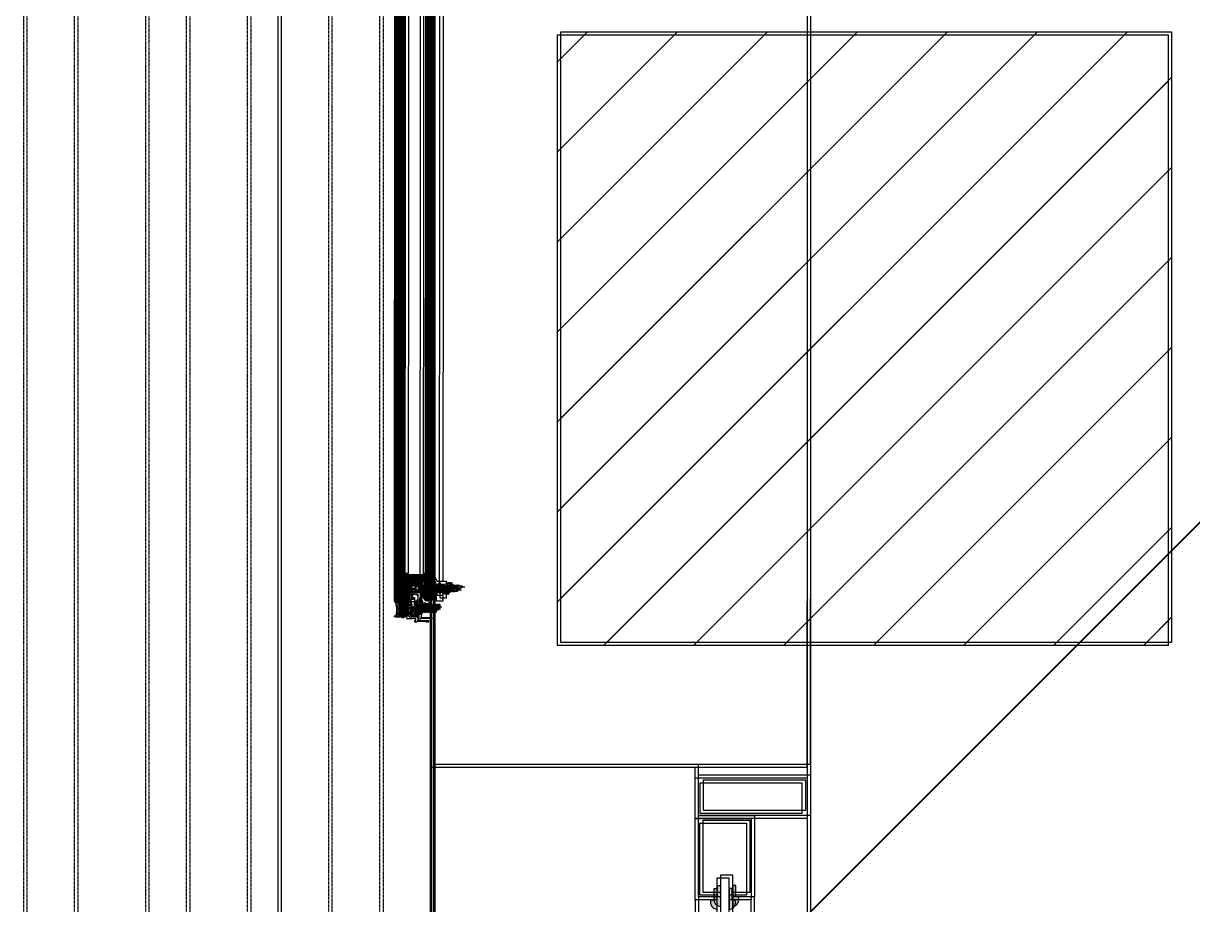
# Model space of a CAD drawing. Header units: inches. Extents: x 4821 to 127877, y 58012 to 433683.
# Drawn here: x 38917 to 40066, y 163028 to 163894 of the extents above; entities that cross this region are included whole.
import ezdxf

# ---------------------------------------------------------------- set-up
doc = ezdxf.new("R2010")
doc.units = ezdxf.units.IN
doc.header["$MEASUREMENT"] = 0
for name, pattern in [('$1$Center', [29.999999, 12, -6, 6, -6]), ('$1$DASHDOT', [25.4, 12.7, -6.35, 0, -6.35]), ('$1$DASHED', [19.05, 12.7, -6.35]), ('104-TYPICAL FLOOR$0$HIDDEN', [0.375, 0.25, -0.125])]:
    doc.linetypes.add(name, pattern=pattern)
for name, color, linetype in [('$1$ACC', 2, 'Continuous'), ('A-ELV', 11, 'Continuous'), ('A-FURN-FIXD', 10, 'Continuous'), ('A-LIN-10', 8, 'Continuous'), ('A-WAL-CMU', 7, 'Continuous'), ('A-WALL', 53, 'Continuous'), ('A-WIN', 141, 'Continuous'), ('COL FISRT$0$COL GROUND$0$Cloums$0$A-COL-HAT', 8, 'Continuous'), ('COL FISRT$0$COL GROUND$0$Cloums$0$A-COL-RFC', 210, 'Continuous')]:
    doc.layers.add(name, color=color, linetype=linetype)

# ---------------------------------------------------------------- blocks, each defined once
blk = doc.blocks.new('COL FISRT')
at = {"layer": 'COL FISRT$0$COL GROUND$0$Cloums$0$A-COL-HAT'}
h = blk.add_hatch(dxfattribs=at)
h.set_pattern_fill('ANSI31', color=256, scale=500)
h.set_pattern_definition([(45, (1133291.507, -1550303.88), (-44.19417, 44.19417), [])])
h.paths.add_polyline_path([(1147627.9, -1509797.1), (1147027.9, -1509797.1), (1147027.9, -1509197.1), (1147627.9, -1509197.1)])
at = {"layer": 'COL FISRT$0$COL GROUND$0$Cloums$0$A-COL-RFC', "linetype": 'Continuous', "elevation": 0}
blk.add_lwpolyline([(1147627.9, -1509797.1), (1147027.9, -1509797.1), (1147027.9, -1509197.1), (1147627.9, -1509197.1)], close=True, dxfattribs=at)
blk = doc.blocks.new('nn win')
for points in [[(1073782.3, -1333384.7, 0.506094), (1073772.7, -1333379.1), (1073772.7, -1333381.8), (1073761.4, -1333381.8), (1073761.4, -1333384.7)], [(1074343.1, -1333384.7, -0.506094), (1074352.7, -1333379.1), (1074352.7, -1333381.8), (1074364, -1333381.8), (1074364, -1333384.7)], [(1073782.3, -1333396.7, -0.506094), (1073772.7, -1333402.3), (1073772.7, -1333399.7), (1073761.4, -1333399.7), (1073761.4, -1333396.7)], [(1074343.1, -1333396.7, 0.506094), (1074352.7, -1333402.3), (1074352.7, -1333399.7), (1074364, -1333399.7), (1074364, -1333396.7)]]:
    blk.add_hatch(color=2).paths.add_polyline_path(points)
at = {"color": 2}
for p, q in [((1073652.7, -1333363.2, -517.5), (1073642.7, -1333363.2, -517.5)), ((1074472.7, -1333363.2, -517.5), (1074482.7, -1333363.2, -517.5)), ((1073642.7, -1333473.2, -517.5), (1073652.7, -1333473.2, -517.5)), ((1074482.7, -1333473.2, -517.5), (1074472.7, -1333473.2, -517.5))]:
    blk.add_line(p, q, dxfattribs=at)
for p, q in [((1074352.7, -1333363.2, 517.5), (1073772.7, -1333363.2, -517.5)), ((1073772.7, -1333418.2, -517.5), (1074352.7, -1333418.2, 517.5)), ((1074432.7, -1333473.2, 703), (1073692.7, -1333473.2, -517.5))]:
    blk.add_line(p, q)
at = {"color": 2, "elevation": 1035}
for points in [[(1073652.7, -1333473.2), (1073692.7, -1333473.2), (1073692.7, -1333363.2), (1073692.7, -1333363.2), (1073692.7, -1333363.2), (1073652.7, -1333363.2)], [(1074472.7, -1333473.2), (1074432.7, -1333473.2), (1074432.7, -1333363.2), (1074432.7, -1333363.2), (1074432.7, -1333363.2), (1074472.7, -1333363.2)]]:
    blk.add_lwpolyline(points, close=True, dxfattribs=at)
at = {"color": 9, "elevation": 1035}
for points in [[(1073657.7, -1333468.2), (1073687.7, -1333468.2), (1073687.7, -1333368.2), (1073657.7, -1333368.2)], [(1074467.7, -1333468.2), (1074437.7, -1333468.2), (1074437.7, -1333368.2), (1074467.7, -1333368.2)]]:
    blk.add_lwpolyline(points, close=True, dxfattribs=at)
at = {"color": 2}
for points, elevation in [([(1073772.7, -1333384.7), (1073772.7, -1333363.2), (1073692.7, -1333363.2), (1073692.7, -1333418.2), (1073772.7, -1333418.2), (1073772.7, -1333396.7)], -517.5), ([(1074352.7, -1333384.7), (1074352.7, -1333363.2), (1074432.7, -1333363.2), (1074432.7, -1333418.2), (1074352.7, -1333418.2), (1074352.7, -1333396.7)], 517.5)]:
    blk.add_lwpolyline(points, dxfattribs=dict(at, elevation=elevation))
at = {"color": 9}
for points, elevation in [([(1073768.2, -1333384.7), (1073768.2, -1333367.7), (1073697.2, -1333367.7), (1073697.2, -1333413.7), (1073768.2, -1333413.7), (1073768.2, -1333396.7)], -517.5), ([(1074357.2, -1333384.7), (1074357.2, -1333367.7), (1074428.2, -1333367.7), (1074428.2, -1333413.7), (1074357.2, -1333413.7), (1074357.2, -1333396.7)], 517.5)]:
    blk.add_lwpolyline(points, dxfattribs=dict(at, elevation=elevation))
at = {"color": 2, "elevation": 1035}
for points in [[(1073782.3, -1333384.7, 0.506094), (1073772.7, -1333379.1), (1073772.7, -1333381.8), (1073761.4, -1333381.8), (1073761.4, -1333384.7)], [(1074343.1, -1333384.7, -0.506094), (1074352.7, -1333379.1), (1074352.7, -1333381.8), (1074364, -1333381.8), (1074364, -1333384.7)], [(1073782.3, -1333396.7, -0.506094), (1073772.7, -1333402.3), (1073772.7, -1333399.7), (1073761.4, -1333399.7), (1073761.4, -1333396.7)], [(1074343.1, -1333396.7, 0.506094), (1074352.7, -1333402.3), (1074352.7, -1333399.7), (1074364, -1333399.7), (1074364, -1333396.7)]]:
    blk.add_lwpolyline(points, format="xyb", close=True, dxfattribs=at)
at = {"elevation": 1035}
blk.add_lwpolyline([(1073751.4, -1333396.7), (1074374, -1333396.7), (1074374, -1333384.7), (1073751.4, -1333384.7)], close=True, dxfattribs=at)
blk = doc.blocks.new('kr')
at = {"layer": 'A-ELV'}
blk.add_line((1023877.5, -1333095), (1020301.6, -1333095, 0), dxfattribs=at)
at = {"layer": 'A-LIN-10', "linetype": '104-TYPICAL FLOOR$0$HIDDEN', "ltscale": 0.4}
for p, q in [((1022307.5, -1332845), (1020091.2, -1332845, 0)), ((1022307.5, -1332895), (1020111.2, -1332895, 0)), ((1022307.5, -1332965), (1020136.2, -1332965, 0)), ((1022307.5, -1333005), (1020151.2, -1333005, 0)), ((1022307.5, -1333065), (1020146.6, -1333065, 0)), ((1020361.6, -1333145, 0), (1023817.5, -1333145)), ((1023757.5, -1333195), (1020421.6, -1333195, 0))]:
    blk.add_line(p, q, dxfattribs=at)
blk = doc.blocks.new('$1$M6x25')
at = {"color": 2, "linetype": '$1$Center', "ltscale": 10}
blk.add_line((-7.8, 0), (26.9, 0), dxfattribs=at)
at = {"color": 71}
for p, q in [((-6, 4.5), (-6, -4.5)), ((0, 5), (-5.5, 5)), ((0, 5), (0, -5)), ((0.8, 2.3), (0, 2.3)), ((1.2, 3), (0.8, 2.3)), ((0.8, 2.3), (1.9, -2.3)), ((1.8, 2.3), (1.2, 3)), ((1.8, 2.3), (2.9, -2.3)), ((2.8, 2.3), (1.8, 2.3)), ((3.2, 3), (2.8, 2.3)), ((2.8, 2.3), (3.9, -2.3)), ((3.8, 2.3), (3.2, 3)), ((3.8, 2.3), (4.9, -2.3)), ((4.8, 2.3), (3.8, 2.3)), ((5.2, 3), (4.8, 2.3)), ((4.8, 2.3), (5.9, -2.3)), ((5.8, 2.3), (5.2, 3)), ((5.8, 2.3), (6.9, -2.3)), ((6.8, 2.3), (5.8, 2.3)), ((7.2, 3), (6.8, 2.3)), ((6.8, 2.3), (7.9, -2.3)), ((7.8, 2.3), (7.2, 3)), ((7.8, 2.3), (8.9, -2.3)), ((8.8, 2.3), (7.8, 2.3)), ((9.2, 3), (8.8, 2.3)), ((8.8, 2.3), (9.9, -2.3)), ((9.8, 2.3), (9.2, 3)), ((9.8, 2.3), (10.9, -2.3)), ((10.8, 2.3), (9.8, 2.3)), ((11.2, 3), (10.8, 2.3)), ((10.8, 2.3), (11.9, -2.3)), ((11.8, 2.3), (11.2, 3)), ((11.8, 2.3), (12.9, -2.3)), ((12.8, 2.3), (11.8, 2.3)), ((13.2, 3), (12.8, 2.3)), ((12.8, 2.3), (13.9, -2.3)), ((13.8, 2.3), (13.2, 3)), ((13.8, 2.3), (14.9, -2.3)), ((14.8, 2.3), (13.8, 2.3)), ((15.2, 3), (14.8, 2.3)), ((14.8, 2.3), (15.9, -2.3)), ((15.8, 2.3), (15.2, 3)), ((15.8, 2.3), (16.9, -2.3)), ((16.8, 2.3), (15.8, 2.3)), ((17.2, 3), (16.8, 2.3)), ((16.8, 2.3), (17.9, -2.3)), ((17.8, 2.3), (17.2, 3)), ((17.8, 2.3), (18.9, -2.3)), ((18.8, 2.3), (17.8, 2.3)), ((19.2, 3), (18.8, 2.3)), ((18.8, 2.3), (19.9, -2.3)), ((19.8, 2.3), (19.2, 3)), ((19.8, 2.3), (20.9, -2.3)), ((20.8, 2.3), (19.8, 2.3)), ((21.2, 3), (20.8, 2.3)), ((20.8, 2.3), (21.9, -2.3)), ((21.8, 2.3), (21.2, 3)), ((21.8, 2.3), (22.9, -2.3)), ((22.8, 2.3), (21.8, 2.3)), ((23.2, 3), (22.8, 2.3)), ((22.8, 2.3), (23.9, -2.3)), ((23.8, 2.3), (23.2, 3)), ((23.8, 2.3), (24.9, -2.3)), ((24.8, 2.3), (23.8, 2.3)), ((25, 2.7), (24.8, 2.3)), ((24.8, 2.3), (25, 1.6)), ((25, 2.7), (25, -2.3)), ((0, -5), (-5.5, -5)), ((1.9, -2.3), (0, -2.3)), ((1.9, -2.3), (2.5, -3)), ((2.5, -3), (2.9, -2.3)), ((2.9, -2.3), (3.9, -2.3)), ((3.9, -2.3), (4.5, -3)), ((4.5, -3), (4.9, -2.3)), ((4.9, -2.3), (5.9, -2.3)), ((5.9, -2.3), (6.5, -3)), ((6.5, -3), (6.9, -2.3)), ((6.9, -2.3), (7.9, -2.3)), ((7.9, -2.3), (8.5, -3)), ((8.5, -3), (8.9, -2.3)), ((8.9, -2.3), (9.9, -2.3)), ((9.9, -2.3), (10.5, -3)), ((10.5, -3), (10.9, -2.3)), ((10.9, -2.3), (11.9, -2.3)), ((11.9, -2.3), (12.5, -3)), ((12.5, -3), (12.9, -2.3)), ((12.9, -2.3), (13.9, -2.3)), ((13.9, -2.3), (14.5, -3)), ((14.5, -3), (14.9, -2.3)), ((14.9, -2.3), (15.9, -2.3)), ((15.9, -2.3), (16.5, -3)), ((16.5, -3), (16.9, -2.3)), ((16.9, -2.3), (17.9, -2.3)), ((17.9, -2.3), (18.5, -3)), ((18.5, -3), (18.9, -2.3)), ((18.9, -2.3), (19.9, -2.3)), ((19.9, -2.3), (20.5, -3)), ((20.5, -3), (20.9, -2.3)), ((20.9, -2.3), (21.9, -2.3)), ((21.9, -2.3), (22.5, -3)), ((22.5, -3), (22.9, -2.3)), ((22.9, -2.3), (23.9, -2.3)), ((23.9, -2.3), (24.5, -3)), ((24.5, -3), (24.9, -2.3)), ((24.9, -2.3), (25, -2.3))]:
    blk.add_line(p, q, dxfattribs=at)
at = {"color": 71, "linetype": '$1$DASHED', "ltscale": 100}
for p, q in [((-6, 2.9), (-3, 2.9)), ((-6, 1.4), (-3, 1.4)), ((-6, -1.4), (-3, -1.4)), ((-6, -2.9), (-3, -2.9))]:
    blk.add_line(p, q, dxfattribs=at)
at = {"color": 71}
for centre, start, end in [((-5.5, 4.5), 90, 180), ((-5.5, -4.5), 180, 270)]:
    blk.add_arc(centre, 0.5, start, end, dxfattribs=at)
at = {"color": 71, "linetype": '$1$DASHED', "ltscale": 100}
for centre, radius, start, end in [((-4.2, 2.2), 1.4, 329.0209, 30.9791), ((-8.1, 0), 5.31, 344.2222, 15.7778), ((-4.2, -2.2), 1.4, 329.0209, 30.9791)]:
    blk.add_arc(centre, radius, start, end, dxfattribs=at)
blk = doc.blocks.new('$1$joint silicone 2')
h = blk.add_hatch()
h.set_pattern_fill('AR-SAND', color=11, scale=0.3)
h.set_pattern_definition([(37.5, (18049.9647, 8866.313), (-0.018898007, 0.578047131), [0, -0.456, 0, -0.51, 0, -0.4875]), (7.5, (18049.9647, 8866.313), (0.530933012, 0.84664382), [0, -0.246, 0, -0.411, 0, -0.1575]), (327.5, (18049.5957, 8866.313), (0.934242559, 0.001697716), [0, -0.15, 0, -0.54, 0, -0.705]), (317.5, (18049.5957, 8866.313), (0.90183798, 0.26330267), [0, -0.075, 0, -0.354, 0, -0.405])])
edge = h.paths.add_edge_path()
edge.add_line((-6.2, 1.2), (-6.2, 1.2))
edge.add_line((-6.2, 1.2), (-5.8, 0.9))
edge.add_line((-5.8, 0.9), (-5.2, 0.7))
edge.add_line((-5.2, 0.7), (-4.5, 0.5))
edge.add_line((-4.5, 0.5), (-3.8, 0.3))
edge.add_line((-3.8, 0.3), (-3, 0.2))
edge.add_line((-3, 0.2), (-2.2, 0.1))
edge.add_line((-2.2, 0.1), (-1.3, 0))
edge.add_line((-1.3, 0), (-0.5, 0))
edge.add_line((-0.5, 0), (0.5, 0))
edge.add_line((0.5, 0), (1.4, 0))
edge.add_line((1.4, 0), (2.3, 0))
edge.add_line((2.3, 0), (3.1, 0.1))
edge.add_line((3.1, 0.1), (4, 0.2))
edge.add_line((4, 0.2), (4.7, 0.3))
edge.add_line((4.7, 0.3), (5.5, 0.5))
edge.add_line((5.5, 0.5), (6.1, 0.7))
edge.add_line((6.1, 0.7), (6.7, 0.9))
edge.add_line((6.7, 0.9), (7.1, 1.2))
edge.add_line((7.1, 1.2), (7.1, 1.2))
edge.add_line((7.1, 1.2), (7.5, 0.8))
edge.add_line((7.5, 0.8), (7.5, -4.2))
edge.add_arc((0.5, -28.2), 25, 73.7398, 106.2602)
edge.add_line((-6.5, -4.2), (-6.5, 0.8))
edge.add_line((-6.5, 0.8), (-6.2, 1.2))
at = {"color": 11}
blk.add_lwpolyline([(-6.2, 1.2), (-6.2, 1.2), (-5.8, 0.9), (-5.2, 0.7), (-4.5, 0.5), (-3.8, 0.3), (-3, 0.2), (-2.2, 0.1), (-1.3, 0), (-0.5, 0), (0.5, 0), (1.4, 0), (2.3, 0), (3.1, 0.1), (4, 0.2), (4.7, 0.3), (5.5, 0.5), (6.1, 0.7), (6.7, 0.9), (7.1, 1.2), (7.1, 1.2), (7.5, 0.8), (7.5, -4.2, 0.142857), (-6.5, -4.2), (-6.5, 0.8)], format="xyb", close=True, dxfattribs=at)
blk = doc.blocks.new('$1$butile2')
h = blk.add_hatch(color=11)
h.dxf.hatch_style = 1
h.paths.add_polyline_path([(9.3, 0.2), (0, 0.2), (0, 0), (9.3, 0)])
at = {"color": 11}
blk.add_lwpolyline([(9.3, 0.2), (0, 0.2), (0, 0), (9.3, 0)], close=True, dxfattribs=at)
blk = doc.blocks.new('$1$inner silicone')
h = blk.add_hatch()
h.set_pattern_fill('DOTS', scale=4)
h.paths.add_polyline_path([(12.2, 0), (12.2, -0.2), (12.2, -4), (0, -4, 0.23607), (0, 0)])
at = {"color": 7}
blk.add_line((12.2, -0.2), (12.2, 0), dxfattribs=at)
blk.add_arc((-4, -2), 4.47, 333.4347, 26.5653, dxfattribs=at)
blk = doc.blocks.new('$1$outer silicone')
h = blk.add_hatch()
h.set_pattern_fill('DOTS', scale=4)
h.paths.add_polyline_path([(16.7, 0), (16.7, -5.8), (16.7, -6), (0, -6, 0.293351), (0, 0)])
at = {"color": 7}
blk.add_line((16.7, -5.8), (16.7, -6), dxfattribs=at)
blk.add_arc((-4.7, -3), 5.55, 327.3018, 32.6982, dxfattribs=at)
blk = doc.blocks.new('$1$GTSY500112')
at = {"layer": 'A-FURN-FIXD'}
blk.add_lwpolyline([(5.9, -11.8, 0.57735), (5.1, -11.8, -1), (4.2, -11.2), (4.5, -10.7, 0.965781), (3.6, -10.2, -0.138673), (1.6, -12, -1.037842), (1.4, -11.5, 0.283592), (2.2, -10.4, -0.584426), (2.3, -10.4, 1.39494), (2.4, -10), (1.7, -10, 0.111575), (1.3, -10.1, -0.09543), (-6, -12, -0.91232), (-6.1, -11.5, 0.076551), (-0.5, -9.1, 0.260148), (0, -8.3), (0, 0), (1.6, 0), (2.1, -0.2), (2.4, 0.1), (2.4, 1.7), (2, 1.9), (1.8, 2.1), (1.9, 2.4), (3.3, 3.5), (5.2, 3), (5.8, 3), (7.7, 3.5), (9.1, 2.4), (9.2, 2.1), (9, 1.9), (8.5, 1.7), (8.5, 0.1), (8.9, -0.2), (9.4, 0), (11, 0), (11, -8.3, 0.260148), (11.5, -9.1, 0.076551), (17.1, -11.5, -0.91232), (17, -12, -0.09543), (9.7, -10.1, 0.111575), (9.3, -10), (8.6, -10, 1.39494), (8.7, -10.4, -0.584426), (8.8, -10.4, 0.283592), (9.6, -11.5, -1.037842), (9.4, -12, -0.138673), (7.4, -10.2, 0.965781), (6.5, -10.7), (6.8, -11.2, -1)], format="xyb", close=True, dxfattribs=at)
for points in [[(4.1, -0.1), (3.6, 0.4), (3.6, 1.5), (4.1, 2), (6.9, 2), (7.4, 1.5), (7.4, 0.4), (6.9, -0.1)], [(4, -1.6), (4.5, -2.1), (4.5, -7.1), (4, -7.6), (3.2, -7.6), (2.7, -7.1), (2.7, -2.1), (3.2, -1.6)], [(7.8, -7.6), (7, -7.6), (6.5, -7.1), (6.5, -2.1), (7, -1.6), (7.8, -1.6), (8.3, -2.1), (8.3, -7.1)]]:
    blk.add_lwpolyline(points, close=True, dxfattribs=at)
blk = doc.blocks.new('$1$GTSY500502')
at = {"color": 151}
blk.add_lwpolyline([(-1.8, 2.4, -0.668179), (-2.1, 1.7), (-2.3, 1.7), (-2.3, 0), (-2, -0.3), (-1.7, 0), (0, 0), (0, -0.5), (-1, -0.5), (-1, -1), (1.9, -1, 0.15392), (2.5, -0.8, -0.807191), (2.8, -1.1, -0.191853), (2.2, -1.5, -0.072848), (0.7, -1.7), (0, -1.7), (0, -3), (-2.5, -3), (-2.5, -2.5, 0.414214), (-2.8, -2.2), (-8.2, -2.2, 0.414214), (-8.5, -2.5), (-8.5, -3), (-11, -3), (-11, -1.7), (-11.7, -1.7, -0.072848), (-13.2, -1.5, -0.191853), (-13.8, -1.1, -0.807191), (-13.5, -0.8, 0.15392), (-12.9, -1), (-10, -1), (-10, -0.5), (-11, -0.5), (-11, 0), (-9.3, 0), (-9, -0.3), (-8.6, 0), (-8.6, 1.7), (-8.9, 1.7, -0.668179), (-9.2, 2.4), (-7.8, 3.8), (-3.2, 3.8)], format="xyb", close=True, dxfattribs=at)
blk.add_lwpolyline([(-3.6, 0.5), (-4.1, 0), (-6.9, 0), (-7.4, 0.5), (-7.4, 1.5), (-6.9, 2), (-4.1, 2), (-3.6, 1.5)], close=True, dxfattribs=at)
blk = doc.blocks.new('$1$RHS4.2x22')
at = {"layer": 'A-FURN-FIXD', "linetype": '$1$DASHDOT'}
blk.add_line((4.8, 0), (-24, 0), dxfattribs=at)
at = {"layer": 'A-FURN-FIXD'}
for p, q in [((-22, 0), (-20.3, 1.1)), ((-19.7, -1.3), (-22, 0)), ((-20, 1.6), (-20.3, 1.1)), ((-19.7, -1.3), (-20.3, 1.1)), ((-19.5, 1.1), (-20, 1.6)), ((-18.2, 1.6), (-19.5, 1.1)), ((-18.9, -1.3), (-19.5, 1.1)), ((-17.8, 2.1), (-18.1, 1.6)), ((-17.4, -1.6), (-18.1, 1.6)), ((-17.3, 1.6), (-17.8, 2.1)), ((-16.1, 1.6), (-17.3, 1.6)), ((-16.6, -1.6), (-17.3, 1.6)), ((-15.9, 2.1), (-16.1, 1.6)), ((-15.4, -1.6), (-16.1, 1.6)), ((-15.3, 1.6), (-15.9, 2.1)), ((-14.6, -1.6), (-15.3, 1.6)), ((-14.1, 1.6), (-15.3, 1.6)), ((-13.9, 2.1), (-14.1, 1.6)), ((-13.4, -1.6), (-14.1, 1.6)), ((-13.3, 1.6), (-13.9, 2.1)), ((-12.6, -1.6), (-13.3, 1.6)), ((-12.1, 1.6), (-13.3, 1.6)), ((-11.9, 2.1), (-12.1, 1.6)), ((-11.4, -1.6), (-12.1, 1.6)), ((-11.3, 1.6), (-11.9, 2.1)), ((-10.6, -1.6), (-11.3, 1.6)), ((-10.1, 1.6), (-11.3, 1.6)), ((-9.9, 2.1), (-10.1, 1.6)), ((-9.4, -1.6), (-10.1, 1.6)), ((-9.9, 2.1), (-9.3, 1.6)), ((-8.6, -1.6), (-9.3, 1.6)), ((-8.1, 1.6), (-9.3, 1.6)), ((-7.9, 2.1), (-8.1, 1.6)), ((-7.4, -1.6), (-8.1, 1.6)), ((-7.3, 1.6), (-7.9, 2.1)), ((-6.6, -1.6), (-7.3, 1.6)), ((-6.2, 1.6), (-7.3, 1.6)), ((-5.9, 2.1), (-6.2, 1.6)), ((-5.4, -1.6), (-6.2, 1.6)), ((-5.3, 1.6), (-5.9, 2.1)), ((-4.6, -1.6), (-5.3, 1.6)), ((-4.2, 1.6), (-5.3, 1.6)), ((-3.9, 2.1), (-4.2, 1.6)), ((-3.4, -1.6), (-4.2, 1.6)), ((-3.4, -1.6), (-4.2, 1.6)), ((-3.3, 1.6), (-3.9, 2.1)), ((-2.6, -1.6), (-3.3, 1.6)), ((-2.2, 1.6), (-3.3, 1.6)), ((-1.9, 2.1), (-2.2, 1.6)), ((-1.4, -1.6), (-2.2, 1.6)), ((-1.3, 1.6), (-1.9, 2.1)), ((-0.6, -1.6), (-1.3, 1.6)), ((-0.2, 1.6), (-1.3, 1.6)), ((0, 1.9), (-0.2, 1.6)), ((0, 0.9), (-0.2, 1.6)), ((1.4, 4.1), (0, 4.1)), ((0, -4.1), (0, 4.1)), ((3, 0.5), (2, 0.5)), ((2, -0.5), (2, 0.5)), ((-19.7, -1.3), (-19.2, -1.8)), ((-19.2, -1.8), (-18.9, -1.3)), ((-17.4, -1.6), (-18.9, -1.3)), ((-17.4, -1.6), (-16.9, -2.1)), ((-16.9, -2.1), (-16.6, -1.6)), ((-15.4, -1.6), (-16.6, -1.6)), ((-15.4, -1.6), (-14.9, -2.1)), ((-14.9, -2.1), (-14.6, -1.6)), ((-13.4, -1.6), (-14.6, -1.6)), ((-13.4, -1.6), (-12.9, -2.1)), ((-12.9, -2.1), (-12.6, -1.6)), ((-11.4, -1.6), (-12.6, -1.6)), ((-11.4, -1.6), (-10.9, -2.1)), ((-10.9, -2.1), (-10.6, -1.6)), ((-9.4, -1.6), (-10.6, -1.6)), ((-9.4, -1.6), (-8.9, -2.1)), ((-8.9, -2.1), (-8.6, -1.6)), ((-7.4, -1.6), (-8.6, -1.6)), ((-7.4, -1.6), (-6.9, -2.1)), ((-6.9, -2.1), (-6.6, -1.6)), ((-5.4, -1.6), (-6.6, -1.6)), ((-5.4, -1.6), (-4.9, -2.1)), ((-4.9, -2.1), (-4.6, -1.6)), ((-3.4, -1.6), (-4.6, -1.6)), ((-3.4, -1.6), (-2.9, -2.1)), ((-2.9, -2.1), (-2.6, -1.6)), ((-1.4, -1.6), (-2.6, -1.6)), ((-1.4, -1.6), (-0.9, -2.1)), ((-0.9, -2.1), (-0.6, -1.6)), ((0, -1.6), (-0.6, -1.6)), ((1.4, -4.1), (0, -4.1)), ((3, -0.5), (2, -0.5))]:
    blk.add_line(p, q, dxfattribs=at)
for centre, start, end in [((-5, -0.9), 9.6294, 37.9057), ((-5, 0.9), 322.0943, 350.3706)]:
    blk.add_arc(centre, 8.15, start, end, dxfattribs=at)
blk = doc.blocks.new('FIRST SLAB EDGE')
at = {"extrusion": (-5.69003e-07, 1.56101e-06, 1)}
h = blk.add_hatch(dxfattribs=at)
h.set_pattern_fill('HEX', color=140, scale=3, angle=179.0162)
h.set_pattern_definition([(179.01620899, (636844.3996, -1337696.1873), (-0.011151949, -0.6494233088), [0.375, -0.75]), (299.01620899, (636844.3996, -1337696.1873), (0.56799305774, 0.3150537833), [0.375, -0.75]), (239.01620899, (636844.02466, -1337696.18083), (0.55684110875, -0.3343695255), [0.375, -0.75])])
edge = h.paths.add_edge_path()
edge.add_line((1147489.4, -1714047.3), (1147489.4, -1714051.6))
edge.add_arc((1147489.1, -1714051.6), 0.3, 1394.9998, 1439.9998, ccw=False)
edge.add_line((1147489.4, -1714051.8), (1147488.2, -1714052.9))
edge.add_arc((1147488, -1714052.7), 0.3, 1349.9998, 1394.9998, ccw=False)
edge.add_line((1147488, -1714053), (1147472, -1714053))
edge.add_arc((1147472, -1714052.7), 0.3, 1304.9998, 1349.9998, ccw=False)
edge.add_line((1147471.8, -1714052.9), (1147470.6, -1714051.8))
edge.add_arc((1147470.8, -1714051.6), 0.3, 1259.9998, 1304.9998, ccw=False)
edge.add_line((1147470.5, -1714051.6), (1147470.5, -1714047.3))
edge.add_arc((1147470.8, -1714047.3), 0.3, 1169.9998, 1259.9998, ccw=False)
edge.add_line((1147470.8, -1714047), (1147489.1, -1714047))
edge.add_arc((1147489.1, -1714047.3), 0.3, 1439.9998, 1529.9998, ccw=False)
h = blk.add_hatch(dxfattribs=at)
h.set_pattern_fill('ANSI32', angle=179.0162)
h.set_pattern_definition([(224.016208986, (622690.8999, -1344893.7056), (0.2605731915, -0.26967871972), []), (224.016208986, (622690.72316, -1344893.70255), (0.2605731915, -0.26967871972), [])])
h.paths.add_polyline_path([(1147515.7, -1714063.3), (1147515.7, -1714061.8), (1147516.7, -1714061.8), (1147516.7, -1714059.3), (1147517, -1714059), (1147516.7, -1714058.7), (1147516.7, -1714056.3), (1147515.7, -1714056.3), (1147515.7, -1714054.8), (1147511.2, -1714054.8), (1147511.2, -1714055.8), (1147510.6, -1714055.8), (1147509.7, -1714054.9), (1147509.7, -1714055.1), (1147509.4, -1714055.6), (1147509.7, -1714056), (1147511.4, -1714056), (1147511.6, -1714055.5), (1147511.8, -1714055.3), (1147512.1, -1714055.4), (1147513.2, -1714056.8), (1147512.7, -1714058.7), (1147512.7, -1714059.3), (1147513.2, -1714061.2), (1147512.1, -1714062.6), (1147511.8, -1714062.7), (1147511.6, -1714062.5), (1147511.4, -1714062.1), (1147509.7, -1714062.1), (1147509.4, -1714062.4), (1147509.7, -1714062.9), (1147509.7, -1714063.2), (1147510.6, -1714062.3), (1147511.2, -1714062.3), (1147511.2, -1714063.3)])
at = {"ltscale": 0.5, "extrusion": (-5.69003e-07, 1.56101e-06, 1)}
h = blk.add_hatch(dxfattribs=at)
h.set_pattern_fill('ANSI38', color=21, scale=5, angle=179.0162, style=0)
h.set_pattern_definition([(224.01620899, (630235.1728, -1352179.86326), (0.4342886525, -0.44946453287), []), (314.01620899, (630235.1728, -1352179.86326), (1.3180418379, -0.4646404132), [1.5625, -0.9375])])
h.paths.add_polyline_path([(1147468.4, -1714084.7), (1147468.6, -1714085.2), (1147468.9, -1714085.5), (1147469.2, -1714085.8), (1147469.6, -1714086), (1147469.9, -1714086.2), (1147470.3, -1714086.2), (1147470.6, -1714086.3), (1147470.9, -1714086.2), (1147471.2, -1714086.1), (1147471.5, -1714086), (1147471.8, -1714085.9), (1147472.1, -1714085.7), (1147472.3, -1714085.5), (1147472.5, -1714085.3), (1147472.6, -1714085.1), (1147472.7, -1714084.8), (1147472.8, -1714084.6), (1147472.8, -1714084.4), (1147472.8, -1714084.2), (1147472.8, -1714083.9), (1147472.8, -1714083.7), (1147472.7, -1714083.4), (1147472.7, -1714083), (1147472.7, -1714082.7), (1147472.6, -1714082.3), (1147472.6, -1714081.8), (1147472.6, -1714081.3), (1147472.6, -1714080.8), (1147472.6, -1714080.2), (1147472.6, -1714079.7), (1147472.5, -1714079.1), (1147472.5, -1714078.5), (1147472.5, -1714077.9), (1147472.6, -1714077.4), (1147472.6, -1714076.8), (1147472.6, -1714076.2), (1147472.6, -1714075.7), (1147472.6, -1714075.2), (1147472.6, -1714074.8), (1147472.7, -1714074.4), (1147472.7, -1714074), (1147472.7, -1714073.7), (1147472.8, -1714073.4), (1147472.8, -1714073.1), (1147472.8, -1714072.8), (1147472.8, -1714072.6), (1147472.8, -1714072.4), (1147472.7, -1714072.2), (1147472.6, -1714072), (1147472.5, -1714071.7), (1147472.3, -1714071.5), (1147472.1, -1714071.3), (1147471.8, -1714071.2), (1147471.5, -1714071), (1147471.2, -1714070.9), (1147470.9, -1714070.8), (1147470.6, -1714070.8), (1147470.3, -1714070.8), (1147469.9, -1714070.8), (1147469.6, -1714071), (1147469.2, -1714071.2), (1147468.9, -1714071.5), (1147468.6, -1714071.8), (1147468.4, -1714072.3), (1147468.1, -1714072.9), (1147468, -1714073.5), (1147467.8, -1714074.2), (1147467.7, -1714075), (1147467.6, -1714075.8), (1147467.5, -1714076.7), (1147467.5, -1714077.6), (1147467.5, -1714078.5), (1147467.5, -1714079.4), (1147467.5, -1714080.3), (1147467.6, -1714081.2), (1147467.7, -1714082), (1147467.8, -1714082.8), (1147468, -1714083.5), (1147468.1, -1714084.2)])
at = {"layer": '$1$ACC', "color": 101, "extrusion": (-5.69003e-07, 1.56101e-06, 1), "elevation": 1206}
for points in [[(1147489.4, -1714046.7, -0.414214), (1147489.7, -1714047), (1147489.7, -1714051.7, -0.198912), (1147489.7, -1714051.9), (1147488.3, -1714053.2, -0.198912), (1147488.1, -1714053.3), (1147471.9, -1714053.3, -0.198912), (1147471.7, -1714053.2), (1147470.3, -1714051.9, -0.198912), (1147470.2, -1714051.7), (1147470.2, -1714047, -0.414214), (1147470.5, -1714046.7)], [(1147489.4, -1714047.3), (1147489.4, -1714051.6, -0.198912), (1147489.4, -1714051.8), (1147488.2, -1714052.9, -0.198912), (1147488, -1714053), (1147472, -1714053, -0.198912), (1147471.8, -1714052.9), (1147470.6, -1714051.8, -0.198912), (1147470.5, -1714051.6), (1147470.5, -1714047.3, -0.414214), (1147470.8, -1714047), (1147489.1, -1714047, -0.414214)]]:
    blk.add_lwpolyline(points, format="xyb", close=True, dxfattribs=at)
at = {"color": 165, "linetype": 'Continuous', "extrusion": (-5.69003e-07, 1.56101e-06, 1)}
for p, q in [((1147462.3, -1714070.5, 1209.3), (1147462.9, -1713230.5, 1209.3)), ((1147463.3, -1714071.5, 1209.3), (1147463.9, -1713230.5, 1209.3)), ((1147464.3, -1714071.5, 1209.3), (1147464.9, -1713230.5, 1209.3)), ((1147465.3, -1714071.5, 1209.3), (1147465.9, -1713230.5, 1209.3)), ((1147466.3, -1714071.5, 1209.3), (1147466.9, -1713230.5, 1209.3)), ((1147467.3, -1714071.5, 1209.3), (1147467.9, -1713230.5, 1209.3)), ((1147468.3, -1714071.5, 1209.3), (1147468.9, -1713230.5, 1209.3)), ((1147492.7, -1714067, 1209.3), (1147493.3, -1713230.5, 1209.3)), ((1147493.7, -1714067, 1209.3), (1147494.3, -1713230.5, 1209.3)), ((1147494.7, -1714067, 1209.3), (1147495.3, -1713230.5, 1209.3)), ((1147495.7, -1714067, 1209.3), (1147496.3, -1713230.5, 1209.3)), ((1147496.7, -1714067, 1209.3), (1147497.3, -1713230.5, 1209.3)), ((1147497.7, -1714067, 1209.3), (1147498.3, -1713230.5, 1209.3)), ((1147463.3, -1714071.5, 1209.3), (1147462.3, -1714070.5, 1209.3)), ((1147468.3, -1714071.5, 1209.3), (1147463.3, -1714071.5, 1209.3)), ((1147468.3, -1714071.5, 1209.3), (1147463.3, -1714071.5, 1209.3)), ((1147491.7, -1714067, 1209.3), (1147497.7, -1714067, 1209.3))]:
    blk.add_line(p, q, dxfattribs=at)
at = {"color": 31, "extrusion": (-5.69003e-07, 1.56101e-06, 1)}
blk.add_line((1147469.1, -1714045.5, 1209.3), (1147469.7, -1713230.5, 1209.3), dxfattribs=at)
at = {"color": 16, "linetype": 'Continuous', "extrusion": (-5.69003e-07, 1.56101e-06, 1)}
blk.add_line((1147491.5, -1714045.5, 1209.3), (1147491.7, -1714045.5, 1209.3), dxfattribs=at)
at = {"color": 52, "extrusion": (-5.69003e-07, 1.56101e-06, 1)}
for p, q in [((1147486, -1714061.7, 1209.3), (1147476, -1714055, 1209.3)), ((1147476, -1714061.7, 1209.3), (1147486, -1714055, 1209.3))]:
    blk.add_line(p, q, dxfattribs=at)
at = {"color": 7, "extrusion": (-5.69003e-07, 1.56101e-06, 1)}
blk.add_line((1147468.3, -1714071.5, 1209.3), (1147468.6, -1714071.8, 1209.3), dxfattribs=at)
blk.add_line((1147468.3, -1714071.5, 1209.3), (1147468.6, -1714071.8, 1209.3), dxfattribs=at)
at = {"color": 31, "extrusion": (-5.69003e-07, 1.56101e-06, 1), "elevation": 1206}
for points in [[(1147473.1, -1713230.5), (1147472.5, -1714045.5)], [(1147487.5, -1714046.7), (1147488.1, -1713230.5)], [(1147506.7, -1714053.5), (1147507.3, -1713230.5)], [(1147509.7, -1714064.5), (1147509.7, -1714070), (1147503.7, -1714070), (1147503.7, -1714064.5)]]:
    blk.add_lwpolyline(points, dxfattribs=at)
at = {"color": 16, "linetype": 'Continuous', "extrusion": (-5.69003e-07, 1.56101e-06, 1), "elevation": 1206}
blk.add_lwpolyline([(1147485.3, -1714070.5, 0.198912), (1147485, -1714071.2), (1147485, -1714071.5), (1147484, -1714071.5), (1147484, -1714069.7), (1147485.7, -1714068), (1147485.7, -1714063.4), (1147475.8, -1714063.4), (1147475.8, -1714070), (1147477.7, -1714070), (1147477.7, -1714071.5), (1147474.3, -1714071.5), (1147474.3, -1714054.8), (1147468.5, -1714054.8), (1147468.5, -1714045.5), (1147472.5, -1714045.5), (1147472.5, -1714046.5), (1147470, -1714046.5), (1147470, -1714053.3), (1147490, -1714053.3), (1147490, -1714046.5), (1147487.5, -1714046.5), (1147487.5, -1714045.5), (1147491.5, -1714045.5), (1147491.5, -1714054.8), (1147487.7, -1714054.8), (1147487.7, -1714067), (1147487.2, -1714067), (1147487.2, -1714068, -0.198912), (1147486.7, -1714069.1)], format="xyb", close=True, dxfattribs=at)
blk.add_lwpolyline([(1147486.2, -1714054.8), (1147486.2, -1714061.9), (1147475.8, -1714061.9), (1147475.8, -1714054.8)], close=True, dxfattribs=at)
at = {"color": 52, "extrusion": (-5.69003e-07, 1.56101e-06, 1), "elevation": 1206}
blk.add_lwpolyline([(1147486, -1714055), (1147486, -1714061.7), (1147476, -1714061.7), (1147476, -1714055)], close=True, dxfattribs=at)
at = {"color": 21, "linetype": 'Continuous', "extrusion": (-5.69003e-07, 1.56101e-06, 1), "elevation": 1206}
blk.add_lwpolyline([(1147492.5, -1714068.8, -0.414214), (1147491.5, -1714067.8), (1147491.5, -1714066.4), (1147491.5, -1714066.4), (1147491.5, -1714065), (1147491.5, -1714065), (1147491.5, -1714064.1, 0.414214), (1147490.8, -1714063.4), (1147489.2, -1714063.4), (1147489.2, -1714055), (1147487.9, -1714055), (1147487.9, -1714065), (1147487.9, -1714065), (1147487.9, -1714066.4), (1147487.9, -1714066.4), (1147487.9, -1714069.6, 0.414214), (1147490.9, -1714072.6), (1147492.6, -1714072.6, 0.231514), (1147498.7, -1714069.6, 0.624419), (1147498.3, -1714068.8)], format="xyb", close=True, dxfattribs=at)
at = {"color": 21, "extrusion": (-5.69003e-07, 1.56101e-06, 1)}
blk.add_lwpolyline([(1147468.4, -1714084.7), (1147468.6, -1714085.2), (1147468.9, -1714085.5), (1147469.2, -1714085.8), (1147469.6, -1714086), (1147469.9, -1714086.2), (1147470.3, -1714086.2), (1147470.6, -1714086.3), (1147470.9, -1714086.2), (1147471.2, -1714086.1), (1147471.5, -1714086), (1147471.8, -1714085.9), (1147472.1, -1714085.7), (1147472.3, -1714085.5), (1147472.5, -1714085.3), (1147472.6, -1714085.1), (1147472.7, -1714084.8), (1147472.8, -1714084.6), (1147472.8, -1714084.4), (1147472.8, -1714084.2), (1147472.8, -1714083.9), (1147472.8, -1714083.7), (1147472.7, -1714083.4), (1147472.7, -1714083), (1147472.7, -1714082.7), (1147472.6, -1714082.3), (1147472.6, -1714081.8), (1147472.6, -1714081.3), (1147472.6, -1714080.8), (1147472.6, -1714080.2), (1147472.6, -1714079.7), (1147472.5, -1714079.1), (1147472.5, -1714078.5), (1147472.5, -1714077.9), (1147472.6, -1714077.4), (1147472.6, -1714076.8), (1147472.6, -1714076.2), (1147472.6, -1714075.7), (1147472.6, -1714075.2), (1147472.6, -1714074.8), (1147472.7, -1714074.4), (1147472.7, -1714074), (1147472.7, -1714073.7), (1147472.8, -1714073.4), (1147472.8, -1714073.1), (1147472.8, -1714072.8), (1147472.8, -1714072.6), (1147472.8, -1714072.4), (1147472.7, -1714072.2), (1147472.6, -1714072), (1147472.5, -1714071.7), (1147472.3, -1714071.5), (1147472.1, -1714071.3), (1147471.8, -1714071.2), (1147471.5, -1714071), (1147471.2, -1714070.9), (1147470.9, -1714070.8), (1147470.6, -1714070.8), (1147470.3, -1714070.8), (1147469.9, -1714070.8), (1147469.6, -1714071), (1147469.2, -1714071.2), (1147468.9, -1714071.5), (1147468.6, -1714071.8), (1147468.4, -1714072.3), (1147468.1, -1714072.9), (1147468, -1714073.5), (1147467.8, -1714074.2), (1147467.7, -1714075), (1147467.6, -1714075.8), (1147467.5, -1714076.7), (1147467.5, -1714077.6), (1147467.5, -1714078.5), (1147467.5, -1714079.4), (1147467.5, -1714080.3), (1147467.6, -1714081.2), (1147467.7, -1714082), (1147467.8, -1714082.8), (1147468, -1714083.5), (1147468.1, -1714084.2)], close=True, dxfattribs=at)
at = {"color": 7, "extrusion": (-5.69003e-07, 1.56101e-06, 1), "elevation": 1206}
blk.add_lwpolyline([(1147480.7, -1714063.9), (1147477.9, -1714063.9, 1.010051), (1147476.5, -1714065.3), (1147476.5, -1714068.1, 1.010051), (1147477.9, -1714069.5), (1147478.7, -1714069.5), (1147478.7, -1714084), (1147483.7, -1714084), (1147483.7, -1714069.7, 1.08744)], format="xyb", close=True, dxfattribs=at)
at = {"color": 3, "linetype": '$1$Center', "ltscale": 50, "extrusion": (-5.69003e-07, 1.56101e-06, 1), "elevation": 1206}
blk.add_lwpolyline([(1147476.6, -1714085), (1147476.6, -1714085.4), (1147484.2, -1714085.4, -0.414214), (1147485.2, -1714086.4), (1147485.2, -1714089), (1147495.5, -1714089), (1147496, -1714089.7, -0.352941), (1147496, -1714090), (1147495.5, -1714090.7), (1147493.5, -1714090.7), (1147493.5, -1714090.2), (1147484.2, -1714090.2), (1147484.2, -1714090.7), (1147482.5, -1714090.7), (1147482, -1714090, -0.352941), (1147482, -1714089.7), (1147482.5, -1714089), (1147483.2, -1714089), (1147483.2, -1714087.4), (1147475.1, -1714087.4, -0.414214), (1147474.6, -1714086.9), (1147474.6, -1714085.5), (1147462.3, -1714085.5), (1147462.3, -1714084.5), (1147476.1, -1714084.5, -0.414214)], format="xyb", close=True, dxfattribs=at)
at = {"layer": 'A-WAL-CMU'}
for p, q in [((1147497.7, -1715443.5), (1147497.7, -1711443.5)), ((1147867.7, -1713060.2), (1147867.7, -1714233.5)), ((1147867.7, -1714233.5, 1209.3), (1147867.7, -1714070.5, 1209.3))]:
    blk.add_line(p, q, dxfattribs=at)
at = {"layer": 'A-WAL-CMU', "elevation": 1209.3}
blk.add_lwpolyline([(1147867.7, -1714233.5), (1147497.7, -1714233.6)], dxfattribs=at)
at = {"color": 7, "extrusion": (5.69003e-07, -1.56101e-06, -1), "zscale": -1}
for name, p, rotation in [('$1$butile2', (-1147468.5, -1714045.5, -1206), 270.0002189598666), ('$1$outer silicone', (-1147474.3, -1714071.5, -1206), 90.00021895986666), ('$1$inner silicone', (-1147491.7, -1714067, -1206), 90.00021895986666), ('$1$RHS4.2x22', (-1147504.2, -1714059, -1206), 0.0002189598665669354), ('$1$joint silicone 2', (-1147467.5, -1714079, -1206), 90.00021895986666), ('$1$GTSY500502', (-1147486.7, -1714073, -1206), 90.00021895986666), ('$1$M6x25', (-1147478.7, -1714078.5, -1206), 180.0002189598666)]:
    blk.add_blockref(name, p, dxfattribs=dict(at, rotation=rotation))
at = {"color": 7, "extrusion": (-5.69003e-07, 1.56101e-06, 1), "rotation": 269.9997810401333}
for name, p in [('$1$butile2', (1147491.5, -1714045.5, 1206)), ('$1$GTSY500112', (1147509.7, -1714053.5, 1206))]:
    blk.add_blockref(name, p, dxfattribs=at)
at = {"layer": 'A-WAL-CMU', "rotation": 90}
blk.add_blockref('kr', (-185747.3, -2735711.7, 2057.5), dxfattribs=at)
at = {"layer": 'A-WIN', "rotation": 90}
blk.add_blockref('nn win', (-185605.5, -2788716.3, 1209.3), dxfattribs=at)

msp = doc.modelspace()

# ---------------------------------------------------------------- hatches: boundary and pattern name
at = {"layer": 'A-WALL'}
h = msp.add_hatch(dxfattribs=at)
h.set_pattern_fill('ANSI36', color=5, scale=250)
h.set_pattern_definition([(45, (-1012683.5, -137256.6), (420.9495, 1543.4815), [1984.375, -396.875, 0, -396.875])])
h.paths.add_polyline_path([(47541.6, 165952.5), (39319.2, 165952.5), (39319, 155957.6), (44841.4, 155957.6), (44841.6, 152081.8), (47541.6, 152081.8)])
h = msp.add_hatch(dxfattribs=at)
h.set_pattern_fill('ANSI36', color=5, scale=250)
h.set_pattern_definition([(45, (-1012680.1, -137253.6), (420.9495, 1543.4815), [1984.375, -396.875, 0, -396.875])])
h.paths.add_polyline_path([(47545, 165955.5), (39322.6, 165955.5), (39322.4, 155960.6), (44844.8, 155960.6), (44845, 152084.8), (47545, 152084.8)])

# ---------------------------------------------------------------- linework, layer by layer
at = {"layer": 'A-WALL', "color": 1, "elevation": 0}
for points in [[(47541, 152081.8), (44841, 152081.8), (44840.8, 155957.6), (39318.4, 155957.6), (39318.6, 165952.5), (47540.9, 165952.5), (47541, 152081.8)], [(47544.4, 152084.8), (44844.4, 152084.8), (44844.2, 155960.6), (39321.8, 155960.6), (39322, 165955.5), (47544.3, 165955.5), (47544.4, 152084.8)]]:
    msp.add_lwpolyline(points, dxfattribs=at)

# ---------------------------------------------------------------- block references
at = {"layer": 'A-WAL-CMU'}
for name, p in [('FIRST SLAB EDGE', (-1108180.4, 1877396.1)), ('FIRST SLAB EDGE', (-1108177, 1877399)), ('COL FISRT', (-1107585.9, 1673079.6, 0)), ('COL FISRT', (-1107582.5, 1673082.6, 0))]:
    msp.add_blockref(name, p, dxfattribs=at)

doc.saveas('drawing.dxf')
